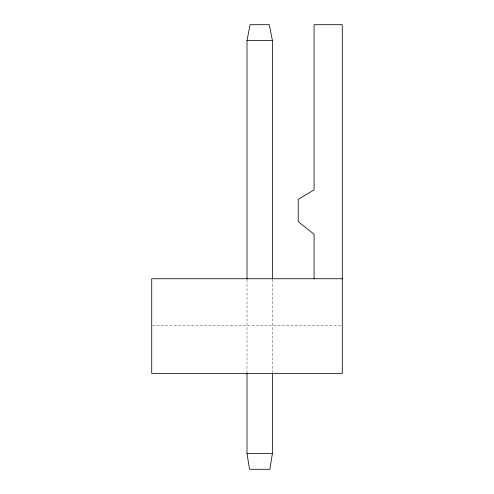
<?xml version="1.0" encoding="UTF-8"?>
<svg xmlns="http://www.w3.org/2000/svg" width="494" height="494" viewBox="0 0 494 494"><rect width="100%" height="100%" fill="white"/><g stroke="black" fill="none" stroke-linecap="round" stroke-linejoin="round"><path stroke-width="0.37" stroke-dasharray="2.47 1.85" d="M152.498 325.756L341.502 325.756M272.404 279.795L272.404 372.396M247 279.795L247 372.396"/><path stroke-width="0.74" d="M272.404 373.168L272.404 453.424L269.866 469.3L249.538 469.3L247 453.424L247 373.168M247 279.024L247 40.576L250.075 24.7L269.329 24.7L272.404 40.576L272.404 279.024M247 40.576L272.404 40.576M342.274 278.758L151.726 278.758L151.726 373.396L342.274 373.396L342.274 24.7L314.085 24.7L314.085 189.838L298.209 199.366L298.209 221.596L314.085 234.298L314.085 278.758M247 453.424L272.404 453.424"/></g></svg>
